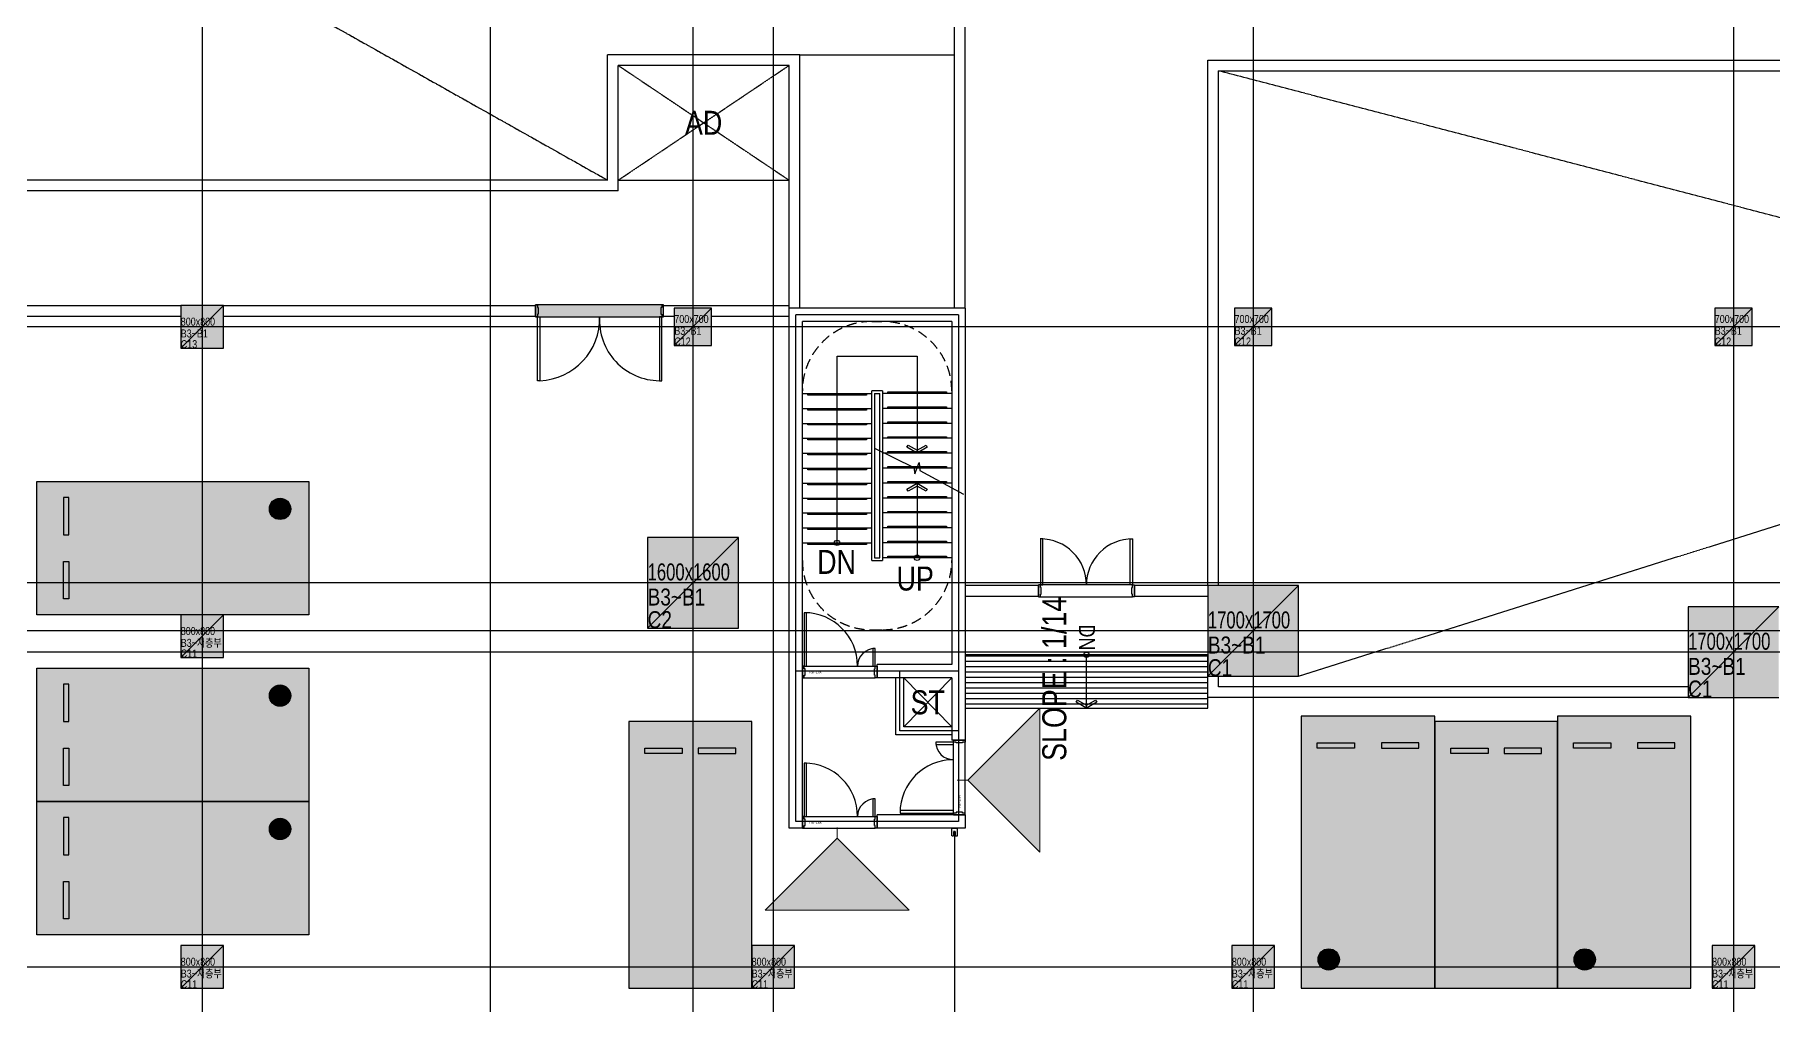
# Model space of a CAD drawing. Header units: millimetres. Extents: x -20379 to 476967, y -520228 to 220376.
# Drawn here: x 260908 to 293472, y -468221 to -450045 of the extents above; entities that cross this region are included whole.
import ezdxf
from ezdxf.enums import TextEntityAlignment as Align

# ---------------------------------------------------------------- set-up
doc = ezdxf.new("R2010")
doc.units = ezdxf.units.MM
doc.header["$MEASUREMENT"] = 0
for name, pattern in [('$0$X-CORE_B2F$0$CENTER2', [1.125, 0.75, -0.125, 0.125, -0.125]), ('$0$X-CORE_B2F$0$HIDDEN', [9.525, 6.35, -3.175]), ('$0$X-F_EXIT_B2F$0$18$0$STYLE_19', [0.83328, 0.41656, -0.41672]), ('$0$X-GRID_B3~B1$0$CENTER2', [1.125, 0.75, -0.125, 0.125, -0.125]), ('$0$X-INT-B2$0$CEN', [62, 60, -1, 0, -1]), ('$0$X-INT-B2$0$DASHED', [3, 2, -1])]:
    doc.linetypes.add(name, pattern=pattern)
doc.layers.get('Defpoints').update_dxf_attribs({"color": 145, "lineweight": 9})
doc.layers.add('$0$NDC_S_HATCH MATERIAL', color=8, linetype='Continuous', lineweight=9)
doc.layers.add('$0$X-F_EXIT_B2F$0$X-F_EXIT_B2F$0$TEXT VN1', color=7, linetype='Continuous', lineweight=13)
for name, color, linetype in [('$0$X-COL-B2$0$A-254', 254, 'Continuous'), ('$0$X-COL-B2$0$A-COL', 2, 'Continuous'), ('$0$X-CORE_B2F$0$A-CEN2', 8, '$0$X-CORE_B2F$0$CENTER2'), ('$0$X-CORE_B2F$0$A-CON', 2, 'Continuous'), ('$0$X-CORE_B2F$0$A-DOOR', 4, 'Continuous'), ('$0$X-CORE_B2F$0$A-DOORF', 9, 'Continuous'), ('$0$X-CORE_B2F$0$A-ELE4', 8, 'Continuous'), ('$0$X-CORE_B2F$0$A-HR', 6, 'Continuous'), ('$0$X-CORE_B2F$0$A-STR', 4, 'Continuous'), ('$0$X-CORE_B2F$0$A-SYM', 7, 'Continuous'), ('$0$X-CORE_B2F$0$A-WALD', 7, 'Continuous'), ('$0$X-F_EXIT_B2F$0$A-SHUTTER', 4, 'Continuous'), ('$0$X-F_EXIT_B2F$0$X-F_EXIT_B2F$0$F_exit', 3, 'Continuous'), ('$0$X-GRID_B3~B1$0$A-CEN1', 1, '$0$X-GRID_B3~B1$0$CENTER2'), ('$0$X-INT-B2$0$A-DOOR', 4, 'Continuous'), ('$0$X-INT-B2$0$A-DOORF', 9, 'Continuous'), ('$0$X-INT-B2$0$A-ELE3', 4, 'Continuous'), ('$0$X-INT-B2$0$A-ELE4', 8, 'Continuous'), ('$0$X-INT-B2$0$A-OPEN1', 1, '$0$X-INT-B2$0$CEN'), ('$0$X-INT-B2$0$A-PARK', 5, 'Continuous'), ('$0$X-INT-B2$0$A-PARK(\\M+3C8AE\\M+3C0E5)', 5, 'Continuous'), ('$0$X-INT-B2$0$A-SYM', 7, 'Continuous'), ('$0$X-INT-B2$0$A-WALB', 3, 'Continuous'), ('$0$X-INT-B2$0$HAT', 8, 'Continuous'), ('$0$X-INT-B2$0$S-OPEN', 9, '$0$X-INT-B2$0$DASHED')]:
    doc.layers.add(name, color=color, linetype=linetype)
doc.layers.add('$0$X-CORE_B2F$0$00_200925_\\M+3BCC5\\M+3C5CD \\M+3B0CB\\M+3C5E4_MOON', color=1, linetype='Continuous', plot=False)
doc.styles.add('$0$X-COL-B2$0$Hrtext', font='arial.ttf', dxfattribs={"width": 0.8})
doc.styles.add('$0$X-CORE_B2F$0$$0$X-PLAN$0$Standard', font='')
doc.styles.add('$0$X-CORE_B2F$0$Hrtext', font='arial.ttf', dxfattribs={"width": 0.8})
doc.styles.add('$0$X-GRID_B3~B1$0$Heerim', font='', dxfattribs={"width": 0.8})
doc.styles.add('$0$X-INT-B2$0$Hrtext', font='arial.ttf', dxfattribs={"width": 0.8})
doc.styles.get('$0$X-CORE_B2F$0$$0$X-PLAN$0$Standard').set_extended_font_data('DotumChe')
doc.styles.get('$0$X-GRID_B3~B1$0$Heerim').set_extended_font_data('Dotum')

# ---------------------------------------------------------------- blocks, each defined once
blk = doc.blocks.new('$0$258')
at = {"layer": '$0$X-COL-B2$0$A-254'}
h = blk.add_hatch(color=256, dxfattribs=at)
h.dxf.hatch_style = 1
h.paths.add_polyline_path([(362747, -141831), (361947, -141831), (361947, -142631), (362747, -142631)])
h = blk.add_hatch(color=256, dxfattribs=at)
h.dxf.hatch_style = 1
h.paths.add_polyline_path([(371897, -141881), (371197, -141881), (371197, -142581), (371897, -142581)])
h = blk.add_hatch(color=256, dxfattribs=at)
h.dxf.hatch_style = 1
h.paths.add_polyline_path([(382397, -141881), (381697, -141881), (381697, -142581), (382397, -142581)])
h = blk.add_hatch(color=256, dxfattribs=at)
h.dxf.hatch_style = 1
h.paths.add_polyline_path([(391397, -141881), (390697, -141881), (390697, -142581), (391397, -142581)])
h = blk.add_hatch(color=256, dxfattribs=at)
h.dxf.hatch_style = 1
h.paths.add_polyline_path([(372397, -146181), (370697, -146181), (370697, -147881), (372397, -147881)])
h = blk.add_hatch(color=256, dxfattribs=at)
h.dxf.hatch_style = 1
h.paths.add_polyline_path([(382897, -147081), (381197, -147081), (381197, -148781), (382897, -148781)])
h = blk.add_hatch(color=256, dxfattribs=at)
h.dxf.hatch_style = 1
h.paths.add_polyline_path([(391897, -147481), (390197, -147481), (390197, -149181), (391897, -149181)])
h = blk.add_hatch(color=256, dxfattribs=at)
h.dxf.hatch_style = 1
h.paths.add_polyline_path([(362747, -147631), (361947, -147631), (361947, -148431), (362747, -148431)])
h = blk.add_hatch(color=256, dxfattribs=at)
h.dxf.hatch_style = 1
h.paths.add_polyline_path([(362747, -153831), (361947, -153831), (361947, -154631), (362747, -154631)])
h = blk.add_hatch(color=256, dxfattribs=at)
h.dxf.hatch_style = 1
h.paths.add_polyline_path([(373447, -153831), (372647, -153831), (372647, -154631), (373447, -154631)])
h = blk.add_hatch(color=256, dxfattribs=at)
h.dxf.hatch_style = 1
h.paths.add_polyline_path([(382447, -153831), (381647, -153831), (381647, -154631), (382447, -154631)])
h = blk.add_hatch(color=256, dxfattribs=at)
h.dxf.hatch_style = 1
h.paths.add_polyline_path([(391447, -153831), (390647, -153831), (390647, -154631), (391447, -154631)])
at = {"layer": '$0$X-F_EXIT_B2F$0$X-F_EXIT_B2F$0$F_exit', "true_color": 0xb56bff}
h = blk.add_hatch(color=191, dxfattribs=at)
h.dxf.hatch_style = 1
h.paths.add_polyline_path([(376697, -150731), (378047, -149381), (378047, -152081)])
h = blk.add_hatch(color=191, dxfattribs=at)
h.dxf.hatch_style = 1
h.paths.add_polyline_path([(374247, -151816), (375597, -153166), (372897, -153166)])
at = {"layer": '$0$X-INT-B2$0$A-DOOR', "true_color": 0xffffff}
h = blk.add_hatch(color=7, dxfattribs=at)
h.dxf.hatch_style = 1
h.paths.add_polyline_path([(368597, -142041), (370997, -142041), (370997, -141821), (368597, -141821)])
at = {"layer": '$0$X-INT-B2$0$A-PARK'}
h = blk.add_hatch(color=254, dxfattribs=at)
h.dxf.hatch_style = 1
h.paths.add_polyline_path([(370347, -149631), (370347, -154631), (372647, -154631), (372647, -149631)])
h = blk.add_hatch(color=254, dxfattribs=at)
h.dxf.hatch_style = 1
h.paths.add_polyline_path([(385448, -149631), (385448, -154631), (387748, -154631), (387748, -149631)])
at = {"layer": '$0$X-INT-B2$0$A-PARK(\\M+3C8AE\\M+3C0E5)'}
h = blk.add_hatch(color=251, dxfattribs=at)
h.dxf.hatch_style = 1
edge = h.paths.add_edge_path()
edge.add_arc((363808, -145644), 200, 0, 360)
h = blk.add_hatch(color=251, dxfattribs=at)
h.dxf.hatch_style = 1
edge = h.paths.add_edge_path()
edge.add_arc((363808, -149144), 200, 0, 360)
h = blk.add_hatch(color=251, dxfattribs=at)
h.dxf.hatch_style = 1
edge = h.paths.add_edge_path()
edge.add_arc((363808, -151644), 200, 0, 360)
h = blk.add_hatch(color=251, dxfattribs=at)
h.dxf.hatch_style = 1
edge = h.paths.add_edge_path()
edge.add_arc((383461, -154092), 200, 0, 360)
h = blk.add_hatch(color=251, dxfattribs=at)
h.dxf.hatch_style = 1
edge = h.paths.add_edge_path()
edge.add_arc((388261, -154092), 200, 0, 360)
h = blk.add_hatch(color=254)
h.dxf.hatch_style = 1
h.paths.add_polyline_path([(359247, -145131), (364347, -145131), (364347, -147631), (359247, -147631)])
h = blk.add_hatch(color=254)
h.dxf.hatch_style = 1
h.paths.add_polyline_path([(359247, -148631), (364347, -148631), (364347, -151131), (359247, -151131)])
h = blk.add_hatch(color=254)
h.dxf.hatch_style = 1
h.paths.add_polyline_path([(382948, -149531), (382948, -154631), (385448, -154631), (385448, -149531)])
h = blk.add_hatch(color=254)
h.dxf.hatch_style = 1
h.paths.add_polyline_path([(387748, -149531), (387748, -154631), (390248, -154631), (390248, -149531)])
h = blk.add_hatch(color=254)
h.dxf.hatch_style = 1
h.paths.add_polyline_path([(359247, -151131), (364347, -151131), (364347, -153631), (359247, -153631)])
at = {"layer": '$0$X-COL-B2$0$A-COL'}
for p, q in [((362747, -141831), (361947, -141831)), ((361947, -141831), (361947, -142631)), ((362747, -142631), (362747, -141831)), ((371897, -141881), (371197, -141881)), ((371197, -141881), (371197, -142581)), ((371897, -142581), (371897, -141881)), ((382397, -141881), (381697, -141881)), ((381697, -141881), (381697, -142581)), ((382397, -142581), (382397, -141881)), ((391397, -141881), (390697, -141881)), ((390697, -141881), (390697, -142581)), ((391397, -142581), (391397, -141881)), ((371197, -142581), (371897, -142581)), ((381697, -142581), (382397, -142581)), ((390697, -142581), (391397, -142581)), ((361947, -142631), (362747, -142631)), ((372397, -146181), (370697, -146181)), ((370697, -146181), (370697, -147881)), ((372397, -147881), (372397, -146181)), ((382897, -147081), (381197, -147081)), ((381197, -147081), (381197, -148781)), ((382897, -148781), (382897, -147081)), ((391897, -147481), (390197, -147481)), ((390197, -147481), (390197, -149181)), ((362747, -147631), (361947, -147631)), ((361947, -147631), (361947, -148431)), ((362747, -148431), (362747, -147631)), ((370697, -147881), (372397, -147881)), ((361947, -148431), (362747, -148431)), ((381197, -148781), (382897, -148781)), ((390197, -149181), (391897, -149181)), ((362747, -153831), (361947, -153831)), ((361947, -153831), (361947, -154631)), ((362747, -154631), (362747, -153831)), ((373447, -153831), (372647, -153831)), ((372647, -153831), (372647, -154631)), ((373447, -154631), (373447, -153831)), ((382447, -153831), (381647, -153831)), ((381647, -153831), (381647, -154631)), ((382447, -154631), (382447, -153831)), ((391447, -153831), (390647, -153831)), ((390647, -153831), (390647, -154631)), ((391447, -154631), (391447, -153831)), ((361947, -154631), (362747, -154631)), ((372647, -154631), (373447, -154631)), ((381647, -154631), (382447, -154631)), ((390647, -154631), (391447, -154631))]:
    blk.add_line(p, q, dxfattribs=at)
at = {"layer": '$0$X-CORE_B2F$0$00_200925_\\M+3BCC5\\M+3C5CD \\M+3B0CB\\M+3C5E4_MOON'}
for p, q in [((375497, -148811), (376397, -149731)), ((375497, -149731), (376397, -148811))]:
    blk.add_line(p, q, dxfattribs=at)
at = {"layer": '$0$X-CORE_B2F$0$A-CEN2'}
for p, q in [((376522, -142006), (373472, -142006)), ((373472, -151506), (373472, -142006)), ((376522, -142006), (376522, -151506)), ((376522, -148686), (373472, -148686)), ((375422, -149806), (375422, -148686)), ((376522, -149806), (375422, -149806)), ((376522, -151506), (373472, -151506))]:
    blk.add_line(p, q, dxfattribs=at)
at = {"layer": '$0$X-CORE_B2F$0$A-CON', "ltscale": 10}
for p, q in [((376647, -141881), (373347, -141881)), ((373347, -151631), (373347, -141881)), ((376647, -141881), (376647, -149981)), ((376397, -142131), (373597, -142131)), ((373597, -151631), (373597, -142131)), ((376397, -142131), (376397, -148561)), ((376397, -148561), (374997, -148561)), ((374997, -148811), (374997, -148561)), ((376397, -148811), (374997, -148811)), ((376397, -148811), (376397, -149981)), ((376647, -149981), (376397, -149981)), ((376647, -151381), (374997, -151381)), ((374997, -151631), (374997, -151381)), ((376647, -151381), (376647, -151631)), ((373597, -151631), (373347, -151631)), ((376647, -151631), (374997, -151631))]:
    blk.add_line(p, q, dxfattribs=at)
at = {"layer": '$0$X-CORE_B2F$0$A-DOOR'}
for p, q in [((373677, -147591), (373632, -147591)), ((373632, -147591), (373632, -148591)), ((373677, -148591), (373677, -147591)), ((374962, -148261), (374917, -148261)), ((374917, -148261), (374917, -148591)), ((374962, -148591), (374962, -148261)), ((373632, -148591), (373597, -148591)), ((373597, -148591), (373597, -148811)), ((373597, -148811), (373632, -148811)), ((373632, -148591), (373677, -148591)), ((373632, -148641), (373632, -148591)), ((373647, -148641), (373632, -148641)), ((373632, -148811), (373632, -148761)), ((373632, -148761), (373647, -148761)), ((373647, -148761), (373647, -148641)), ((374917, -148591), (374962, -148591)), ((374947, -148761), (374947, -148641)), ((374947, -148641), (374962, -148641)), ((374962, -148761), (374947, -148761)), ((374962, -148641), (374962, -148591)), ((374962, -148591), (374997, -148591)), ((374962, -148811), (374962, -148761)), ((374997, -148811), (374962, -148811)), ((374997, -148591), (374997, -148811)), ((376427, -150016), (376097, -150016)), ((376097, -150016), (376097, -150061)), ((376097, -150061), (376427, -150061)), ((376427, -150016), (376427, -149981)), ((376427, -149981), (376647, -149981)), ((376477, -150016), (376427, -150016)), ((376427, -150061), (376427, -150016)), ((376477, -150031), (376477, -150016)), ((376597, -150031), (376477, -150031)), ((376647, -150016), (376597, -150016)), ((376597, -150016), (376597, -150031)), ((376647, -149981), (376647, -150016)), ((373677, -150411), (373632, -150411)), ((373632, -150411), (373632, -151411)), ((373677, -151411), (373677, -150411)), ((374962, -151081), (374917, -151081)), ((374917, -151081), (374917, -151411)), ((374962, -151411), (374962, -151081)), ((373632, -151411), (373597, -151411)), ((373597, -151411), (373597, -151631)), ((373632, -151411), (373677, -151411)), ((373632, -151461), (373632, -151411)), ((374917, -151411), (374962, -151411)), ((374962, -151461), (374962, -151411)), ((374962, -151411), (374997, -151411)), ((374997, -151411), (374997, -151631)), ((376427, -151301), (375427, -151301)), ((375427, -151301), (375427, -151346)), ((375427, -151346), (376427, -151346)), ((376427, -151346), (376427, -151301)), ((376477, -151346), (376427, -151346)), ((376427, -151346), (376427, -151381)), ((376427, -151381), (376647, -151381)), ((376597, -151331), (376477, -151331)), ((376477, -151331), (376477, -151346)), ((376597, -151346), (376597, -151331)), ((376647, -151346), (376597, -151346)), ((376647, -151381), (376647, -151346)), ((373597, -151631), (373632, -151631)), ((373647, -151461), (373632, -151461)), ((373632, -151631), (373632, -151581)), ((373632, -151581), (373647, -151581)), ((373647, -151581), (373647, -151461)), ((374947, -151581), (374947, -151461)), ((374947, -151461), (374962, -151461)), ((374962, -151581), (374947, -151581)), ((374962, -151631), (374962, -151581)), ((374997, -151631), (374962, -151631))]:
    blk.add_line(p, q, dxfattribs=at)
at = {"layer": '$0$X-CORE_B2F$0$A-DOORF'}
for centre, radius, start, end in [((373632, -148591), 1000, 0, 90), ((374962, -148591), 330, 90, 180), ((376427, -150016), 330, 180, 270), ((373632, -151411), 1000, 0, 90), ((376427, -151346), 1000, 90, 180), ((374962, -151411), 330, 90, 180)]:
    blk.add_arc(centre, radius, start, end, dxfattribs=at)
at = {"layer": '$0$X-CORE_B2F$0$A-ELE4'}
for p, q in [((373697, -143511), (373697, -143481)), ((374797, -143511), (373697, -143511)), ((374797, -143481), (374797, -143511)), ((375197, -143481), (375197, -143451)), ((375197, -143451), (376297, -143451)), ((376297, -143451), (376297, -143481)), ((373697, -143791), (373697, -143761)), ((374797, -143791), (373697, -143791)), ((374797, -143761), (374797, -143791)), ((375197, -143761), (375197, -143731)), ((375197, -143731), (376297, -143731)), ((376297, -143731), (376297, -143761)), ((373697, -144071), (373697, -144041)), ((374797, -144071), (373697, -144071)), ((374797, -144041), (374797, -144071)), ((375197, -144041), (375197, -144011)), ((375197, -144011), (376297, -144011)), ((376297, -144011), (376297, -144041)), ((373697, -144351), (373697, -144321)), ((374797, -144351), (373697, -144351)), ((374797, -144321), (374797, -144351)), ((375197, -144321), (375197, -144291)), ((375197, -144291), (376297, -144291)), ((375197, -144601), (375197, -144571)), ((375197, -144571), (376297, -144571)), ((376297, -144291), (376297, -144321)), ((376297, -144571), (376297, -144601)), ((373697, -144631), (373697, -144601)), ((374797, -144631), (373697, -144631)), ((373697, -144911), (373697, -144881)), ((374797, -144601), (374797, -144631)), ((374797, -144881), (374797, -144911)), ((375197, -144881), (375197, -144851)), ((375197, -144851), (376297, -144851)), ((376297, -144851), (376297, -144881)), ((374797, -144911), (373697, -144911)), ((373697, -145191), (373697, -145161)), ((374797, -145191), (373697, -145191)), ((374797, -145161), (374797, -145191)), ((375197, -145161), (375197, -145131)), ((375197, -145131), (376297, -145131)), ((376297, -145131), (376297, -145161)), ((373697, -145471), (373697, -145441)), ((374797, -145471), (373697, -145471)), ((374797, -145441), (374797, -145471)), ((375197, -145441), (375197, -145411)), ((375197, -145411), (376297, -145411)), ((376297, -145411), (376297, -145441)), ((373697, -145751), (373697, -145721)), ((374797, -145751), (373697, -145751)), ((374797, -145721), (374797, -145751)), ((375197, -145721), (375197, -145691)), ((375197, -145691), (376297, -145691)), ((376297, -145691), (376297, -145721)), ((373697, -146031), (373697, -146001)), ((374797, -146031), (373697, -146031)), ((374797, -146001), (374797, -146031)), ((375197, -146001), (375197, -145971)), ((375197, -145971), (376297, -145971)), ((376297, -145971), (376297, -146001)), ((373697, -146311), (373697, -146281)), ((374797, -146311), (373697, -146311)), ((374797, -146281), (374797, -146311)), ((375197, -146281), (375197, -146251)), ((375197, -146251), (376297, -146251)), ((375197, -146561), (375197, -146531)), ((375197, -146531), (376297, -146531)), ((376297, -146251), (376297, -146281)), ((376297, -146531), (376297, -146561)), ((373632, -148591), (374962, -148591)), ((373632, -148811), (374962, -148811)), ((376427, -151346), (376427, -150016)), ((376647, -151346), (376647, -150016)), ((373632, -151411), (374962, -151411)), ((373632, -151631), (374962, -151631))]:
    blk.add_line(p, q, dxfattribs=at)
at = {"layer": '$0$X-CORE_B2F$0$A-HR'}
for p, q in [((374897, -146611), (374897, -143431)), ((375097, -143431), (374897, -143431)), ((374947, -143481), (374947, -146561)), ((374947, -143481), (375047, -143481)), ((375047, -146561), (375047, -143481)), ((375097, -143431), (375097, -146611)), ((374897, -146611), (375097, -146611)), ((374947, -146561), (375047, -146561))]:
    blk.add_line(p, q, dxfattribs=at)
at = {"layer": '$0$X-CORE_B2F$0$A-STR', "color": 8, "linetype": '$0$X-CORE_B2F$0$HIDDEN', "ltscale": 30}
for p, q in [((374897, -142131), (375097, -142131)), ((374897, -147911), (375097, -147911))]:
    blk.add_line(p, q, dxfattribs=at)
at = {"layer": '$0$X-CORE_B2F$0$A-STR'}
for p, q in [((373597, -143481), (374897, -143481)), ((376397, -143481), (375097, -143481)), ((373597, -143761), (374897, -143761)), ((376397, -143761), (375097, -143761)), ((373597, -144041), (374897, -144041)), ((376397, -144041), (375097, -144041)), ((373597, -144321), (374897, -144321)), ((376397, -144321), (375097, -144321)), ((373597, -144601), (374897, -144601)), ((373597, -144881), (374897, -144881)), ((376397, -144601), (375097, -144601)), ((376397, -144881), (375097, -144881)), ((373597, -145161), (374897, -145161)), ((376397, -145161), (375097, -145161)), ((373597, -145441), (374897, -145441)), ((376397, -145441), (375097, -145441)), ((373597, -145721), (374897, -145721)), ((376397, -145721), (375097, -145721)), ((373597, -146001), (374897, -146001)), ((376397, -146001), (375097, -146001)), ((373597, -146281), (374897, -146281)), ((376397, -146281), (375097, -146281)), ((376397, -146561), (375097, -146561))]:
    blk.add_line(p, q, dxfattribs=at)
at = {"layer": '$0$X-CORE_B2F$0$A-STR', "color": 8, "linetype": '$0$X-CORE_B2F$0$HIDDEN', "ltscale": 30}
for centre, start, end in [((374897, -143431), 90, 180), ((375097, -143431), 0, 90), ((374897, -146611), 180, 270), ((375097, -146611), 270, 0)]:
    blk.add_arc(centre, 1300, start, end, dxfattribs=at)
at = {"layer": '$0$X-CORE_B2F$0$A-SYM'}
for p, q in [((374247, -146281), (374247, -142781)), ((374247, -142781), (375747, -142781)), ((375747, -142781), (375747, -144601)), ((374950, -144504), (375689, -144871)), ((375555, -144490), (375579, -144448)), ((375747, -144601), (375555, -144490)), ((375579, -144448), (375747, -144545)), ((375747, -144545), (375915, -144448)), ((375939, -144490), (375747, -144601)), ((375915, -144448), (375939, -144490)), ((375689, -144871), (375705, -144987)), ((375705, -144987), (375788, -144774)), ((375788, -144774), (375798, -144922)), ((375555, -145272), (375747, -145161)), ((375747, -145216), (375579, -145313)), ((375747, -145161), (375939, -145272)), ((375747, -145161), (375747, -146561)), ((375915, -145313), (375747, -145216)), ((375798, -144922), (376617, -145369)), ((375579, -145313), (375555, -145272)), ((375939, -145272), (375915, -145313))]:
    blk.add_line(p, q, dxfattribs=at)
for centre in [(374247, -146281), (375747, -146561)]:
    blk.add_circle(centre, 50, dxfattribs=at)
at = {"layer": '$0$X-CORE_B2F$0$A-WALD'}
for p, q in [((375347, -149881), (375347, -148811)), ((375497, -149731), (375497, -148811)), ((376397, -149731), (375497, -149731)), ((376397, -149881), (375347, -149881))]:
    blk.add_line(p, q, dxfattribs=at)
at = {"layer": '$0$X-F_EXIT_B2F$0$A-SHUTTER', "linetype": '$0$X-F_EXIT_B2F$0$18$0$STYLE_19'}
for p, q in [((376397, -151781), (376397, -151631)), ((376397, -151631), (376497, -151631)), ((376467, -151691), (376427, -151691)), ((376427, -151691), (376427, -151781)), ((376447, -151691), (376447, -161271)), ((376467, -151781), (376467, -151691)), ((376497, -151631), (376497, -151781)), ((376427, -151781), (376397, -151781)), ((376497, -151781), (376467, -151781))]:
    blk.add_line(p, q, dxfattribs=at)
at = {"layer": '$0$X-F_EXIT_B2F$0$X-F_EXIT_B2F$0$TEXT VN1'}
for p, q in [((376697, -150731), (378047, -149381)), ((378047, -149381), (378047, -152081)), ((378047, -152081), (376697, -150731)), ((372897, -153166), (374247, -151816)), ((374247, -151816), (375597, -153166)), ((375597, -153166), (372897, -153166))]:
    blk.add_line(p, q, dxfattribs=at)
at = {"layer": '$0$X-GRID_B3~B1$0$A-CEN1', "ltscale": 10}
for p, q in [((362347, -71986), (362347, -206938)), ((367747, -71986), (367747, -158431)), ((371547, -71986), (371547, -158431)), ((373047, -71986), (373047, -206938)), ((382047, -71986), (382047, -206938)), ((391047, -71986), (391047, -206938)), ((425347, -142231), (324908, -142231)), ((425347, -147031), (324908, -147031)), ((425347, -147931), (324908, -147931)), ((400047, -148331), (324908, -148331)), ((324908, -154231), (442147, -154231))]:
    blk.add_line(p, q, dxfattribs=at)
at = {"layer": '$0$X-INT-B2$0$A-DOOR', "color": 7, "true_color": 0xffffff}
for p, q in [((370997, -141821), (368597, -141821)), ((368597, -141821), (368597, -142041)), ((370997, -142041), (370997, -141821)), ((368597, -142041), (370997, -142041))]:
    blk.add_line(p, q, dxfattribs=at)
at = {"layer": '$0$X-INT-B2$0$A-DOOR'}
for p, q in [((368597, -141821), (368632, -141821)), ((368597, -142041), (368597, -141821)), ((368632, -141821), (368632, -141871)), ((368632, -141871), (368647, -141871)), ((368647, -141871), (368647, -141991)), ((370962, -141871), (370947, -141871)), ((370947, -141871), (370947, -141991)), ((370997, -141821), (370962, -141821)), ((370962, -141821), (370962, -141871)), ((370997, -142041), (370997, -141821)), ((368632, -142041), (368597, -142041)), ((368647, -141991), (368632, -141991)), ((368632, -141991), (368632, -142041)), ((368632, -142041), (368677, -142041)), ((368632, -143241), (368632, -142041)), ((368677, -142041), (368677, -143241)), ((370962, -142041), (370917, -142041)), ((370917, -142041), (370917, -143241)), ((370947, -141991), (370962, -141991)), ((370962, -141991), (370962, -142041)), ((370962, -142041), (370997, -142041)), ((370962, -143241), (370962, -142041)), ((368677, -143241), (368632, -143241)), ((370917, -143241), (370962, -143241)), ((378102, -146206), (378057, -146206)), ((378057, -146206), (378057, -147071)), ((378102, -147071), (378102, -146206)), ((379742, -147071), (379742, -146206)), ((379742, -146206), (379787, -146206)), ((379787, -146206), (379787, -147071)), ((378057, -147071), (378022, -147071)), ((378022, -147071), (378022, -147291)), ((378057, -147121), (378057, -147071)), ((378057, -147071), (378102, -147071)), ((378072, -147121), (378057, -147121)), ((378072, -147241), (378072, -147121)), ((379787, -147071), (379742, -147071)), ((379772, -147241), (379772, -147121)), ((379772, -147121), (379787, -147121)), ((379787, -147121), (379787, -147071)), ((379787, -147071), (379822, -147071)), ((379822, -147071), (379822, -147291)), ((378022, -147291), (378057, -147291)), ((378057, -147291), (378057, -147241)), ((378057, -147241), (378072, -147241)), ((379787, -147241), (379772, -147241)), ((379787, -147291), (379787, -147241)), ((379822, -147291), (379787, -147291))]:
    blk.add_line(p, q, dxfattribs=at)
at = {"layer": '$0$X-INT-B2$0$A-DOORF'}
for centre, radius, start, end in [((368629, -142074), 1168, 272.3347, 1.6137), ((370925, -142110), 1131, 176.4802, 269.5714), ((378057, -147071), 865, 359.9893, 90.0107), ((379786, -147071), 865, 89.9893, 180.0107)]:
    blk.add_arc(centre, radius, start, end, dxfattribs=at)
at = {"layer": '$0$X-INT-B2$0$A-ELE3'}
for p, q in [((373547, -137131), (376447, -137131)), ((370147, -139481), (373347, -139481))]:
    blk.add_line(p, q, dxfattribs=at)
at = {"layer": '$0$X-INT-B2$0$A-ELE4'}
for p, q in [((379787, -147071), (378057, -147071)), ((378057, -147291), (379787, -147291))]:
    blk.add_line(p, q, dxfattribs=at)
at = {"layer": '$0$X-INT-B2$0$A-OPEN1'}
for p, q in [((339997, -122631), (369947, -139481)), ((382897, -148781), (425547, -135329)), ((425547, -148981), (381397, -137431)), ((371197, -142581), (371547, -142581))]:
    blk.add_line(p, q, dxfattribs=at)
at = {"layer": '$0$X-INT-B2$0$A-PARK'}
for p, q in [((370347, -149631), (370347, -154631)), ((372647, -149631), (370347, -149631)), ((372647, -154631), (372647, -149631)), ((385448, -149631), (385448, -154631)), ((387748, -149631), (385448, -149631)), ((387748, -154631), (387748, -149631)), ((370647, -150231), (370647, -150131)), ((370647, -150131), (371347, -150131)), ((371347, -150231), (370647, -150231)), ((371347, -150131), (371347, -150231)), ((371647, -150131), (371647, -150231)), ((372347, -150131), (371647, -150131)), ((371647, -150231), (372347, -150231)), ((372347, -150231), (372347, -150131)), ((385748, -150231), (385748, -150131)), ((385748, -150131), (386448, -150131)), ((386448, -150231), (385748, -150231)), ((386448, -150131), (386448, -150231)), ((386748, -150131), (386748, -150231)), ((387448, -150131), (386748, -150131)), ((386748, -150231), (387448, -150231)), ((387448, -150231), (387448, -150131)), ((370347, -154631), (372647, -154631)), ((385448, -154631), (387748, -154631))]:
    blk.add_line(p, q, dxfattribs=at)
at = {"layer": '$0$X-INT-B2$0$A-PARK(\\M+3C8AE\\M+3C0E5)'}
for p, q in [((359247, -145131), (364347, -145131)), ((359247, -147631), (359247, -145131)), ((364347, -145131), (364347, -147631)), ((359847, -145431), (359747, -145431)), ((359747, -145431), (359747, -146131)), ((359847, -146131), (359847, -145431)), ((359747, -146131), (359847, -146131)), ((359747, -146631), (359847, -146631)), ((359747, -147331), (359747, -146631)), ((359847, -146631), (359847, -147331)), ((359847, -147331), (359747, -147331)), ((364347, -147631), (359247, -147631)), ((359247, -148631), (364347, -148631)), ((359247, -151131), (359247, -148631)), ((364347, -148631), (364347, -151131)), ((359847, -148931), (359747, -148931)), ((359747, -148931), (359747, -149631)), ((359847, -149631), (359847, -148931)), ((359747, -149631), (359847, -149631)), ((382948, -149531), (382948, -154631)), ((385448, -149531), (382948, -149531)), ((385448, -154631), (385448, -149531)), ((387748, -149531), (387748, -154631)), ((390248, -149531), (387748, -149531)), ((390248, -154631), (390248, -149531)), ((383248, -150131), (383248, -150031)), ((383248, -150031), (383948, -150031)), ((383948, -150031), (383948, -150131)), ((384448, -150031), (384448, -150131)), ((385148, -150031), (384448, -150031)), ((385148, -150131), (385148, -150031)), ((388048, -150131), (388048, -150031)), ((388048, -150031), (388748, -150031)), ((388748, -150031), (388748, -150131)), ((389248, -150031), (389248, -150131)), ((389948, -150031), (389248, -150031)), ((389948, -150131), (389948, -150031)), ((359747, -150131), (359847, -150131)), ((359747, -150831), (359747, -150131)), ((359847, -150131), (359847, -150831)), ((383948, -150131), (383248, -150131)), ((384448, -150131), (385148, -150131)), ((388748, -150131), (388048, -150131)), ((389248, -150131), (389948, -150131)), ((359847, -150831), (359747, -150831)), ((359247, -151131), (364347, -151131)), ((359247, -153631), (359247, -151131)), ((364347, -151131), (359247, -151131)), ((364347, -151131), (364347, -153631)), ((359847, -151431), (359747, -151431)), ((359747, -151431), (359747, -152131)), ((359847, -152131), (359847, -151431)), ((359747, -152131), (359847, -152131)), ((359747, -152631), (359847, -152631)), ((359747, -153331), (359747, -152631)), ((359847, -152631), (359847, -153331)), ((359847, -153331), (359747, -153331)), ((364347, -153631), (359247, -153631)), ((382948, -154631), (385448, -154631)), ((387748, -154631), (390248, -154631))]:
    blk.add_line(p, q, dxfattribs=at)
for centre in [(363808, -145644), (363808, -149144), (363808, -151644), (383461, -154092), (388261, -154092)]:
    blk.add_circle(centre, 200, dxfattribs=at)
at = {"layer": '$0$X-INT-B2$0$A-SYM'}
for p, q in [((378922, -149381), (378922, -148381)), ((378730, -149270), (378754, -149228)), ((378922, -149381), (378730, -149270)), ((378754, -149228), (378922, -149325)), ((378922, -149325), (379090, -149228)), ((379114, -149270), (378922, -149381)), ((379090, -149228), (379114, -149270))]:
    blk.add_line(p, q, dxfattribs=at)
blk.add_circle((378922, -148381), 50, dxfattribs=at)
at = {"layer": '$0$X-INT-B2$0$A-WALB', "ltscale": 10}
for p, q in [((376447, -141881), (376447, -134831)), ((376647, -141881), (376647, -134831)), ((373547, -137131), (369947, -137131)), ((369947, -139481), (369947, -137131)), ((373347, -137331), (370147, -137331)), ((370147, -139681), (370147, -137331)), ((373347, -141881), (373347, -137331)), ((373547, -139481), (373547, -137131)), ((381197, -147081), (381197, -137231)), ((381197, -137231), (392247, -137231)), ((381397, -147081), (381397, -137431)), ((381397, -137431), (392447, -137431)), ((369947, -139481), (339997, -139481)), ((370147, -139681), (339997, -139681)), ((373547, -141881), (373547, -139481)), ((354347, -141831), (361947, -141831)), ((362747, -141831), (368597, -141831)), ((368597, -142031), (368597, -141831)), ((370997, -142031), (370997, -141831)), ((370997, -141831), (373347, -141831)), ((354347, -142031), (361947, -142031)), ((362747, -142031), (368597, -142031)), ((370997, -142031), (371197, -142031)), ((371897, -142031), (373347, -142031)), ((378022, -147081), (376647, -147081)), ((378022, -147281), (378022, -147081)), ((381197, -147081), (379822, -147081)), ((379822, -147281), (379822, -147081)), ((376647, -147281), (378022, -147281)), ((379822, -147281), (381197, -147281)), ((381197, -149181), (381197, -148781)), ((381397, -148981), (381397, -148781)), ((390197, -148981), (381397, -148981)), ((390197, -149181), (381197, -149181))]:
    blk.add_line(p, q, dxfattribs=at)
at = {"layer": '$0$X-INT-B2$0$HAT'}
for p, q in [((381197, -148381), (376647, -148381)), ((376647, -148381), (376647, -149381)), ((381197, -149381), (381197, -148381)), ((376647, -149381), (381197, -149381))]:
    blk.add_line(p, q, dxfattribs=at)
at = {"layer": '$0$X-INT-B2$0$HAT', "linetype": 'Continuous'}
for p, q in [((376647, -148402), (381197, -148402)), ((376647, -148502), (381197, -148502)), ((376647, -148602), (381197, -148602)), ((376647, -148702), (381197, -148702)), ((376647, -148802), (381197, -148802)), ((376647, -148902), (381197, -148902)), ((376647, -149002), (381197, -149002)), ((376647, -149102), (381197, -149102)), ((376647, -149202), (381197, -149202)), ((376647, -149302), (381197, -149302))]:
    blk.add_line(p, q, dxfattribs=at)
at = {"layer": '$0$X-INT-B2$0$S-OPEN'}
for p, q in [((370147, -137331), (373347, -139481)), ((370147, -139481), (373347, -137331))]:
    blk.add_line(p, q, dxfattribs=at)
at = {"layer": 'Defpoints'}
for p, q in [((362747, -141831), (361947, -142631)), ((371897, -141881), (371197, -142581)), ((382397, -141881), (381697, -142581)), ((391397, -141881), (390697, -142581)), ((372397, -146181), (370697, -147881)), ((382897, -147081), (381197, -148781)), ((391897, -147481), (390197, -149181)), ((362747, -147631), (361947, -148431)), ((376697, -150731), (376497, -150731)), ((374247, -151816), (374247, -151616)), ((362747, -153831), (361947, -154631)), ((373447, -153831), (372647, -154631)), ((382447, -153831), (381647, -154631)), ((391447, -153831), (390647, -154631))]:
    blk.add_line(p, q, dxfattribs=at)
at = {"style": '$0$X-GRID_B3~B1$0$Heerim', "width": 0.8}
for p in [(336345, -75064), (371545, -75064), (419545, -75064), (470745, -75064), (553745, -75064)]:
    blk.add_attdef('NO', text='', height=1000, dxfattribs=at).set_placement(p, align=Align.MIDDLE_CENTER)
for p in [(573015, -105332), (573015, -115032), (573015, -121932), (573015, -130632), (573015, -139932)]:
    blk.add_attdef('NO', text='', height=1000, rotation=90, dxfattribs=at).set_placement(p, align=Align.MIDDLE_CENTER)
at = {"layer": 'Defpoints', "width": 0.8}
for s, style, p in [('AD', '$0$X-INT-B2$0$Hrtext', (371747, -138406)), ('DN', '$0$X-CORE_B2F$0$Hrtext', (374238, -146638)), ('UP', '$0$X-CORE_B2F$0$Hrtext', (375712, -146950)), ('ST', '$0$X-CORE_B2F$0$Hrtext', (375947, -149271))]:
    blk.add_text(s, height=450, dxfattribs=dict(at, style=style)).set_placement(p, align=Align.MIDDLE_CENTER)
at = {"layer": 'Defpoints', "style": '$0$X-COL-B2$0$Hrtext'}
for s, height, width, p in [('800x800', 150, 0.8, (361947, -142209)), ('B3~B1', 150, 0.8, (361947, -142431)), ('700x700', 150, 0.8, (371197, -142159)), ('B3~B1', 150, 0.8, (371197, -142381)), ('700x700', 150, 0.8, (381697, -142159)), ('B3~B1', 150, 0.8, (381697, -142381)), ('700x700', 150, 0.8, (390697, -142159)), ('B3~B1', 150, 0.8, (390697, -142381)), ('1600x1600', 318.8, 0.7, (370697, -146985)), ('B3~B1', 318.8, 0.8, (370697, -147456)), ('1700x1700', 318.8, 0.7, (381197, -147885)), ('800x800', 150, 0.8, (361947, -148009)), ('B3~저층부', 150, 0.8, (361947, -148231)), ('B3~B1', 318.8, 0.8, (381197, -148356)), ('1700x1700', 318.8, 0.7, (390197, -148285)), ('B3~B1', 318.8, 0.8, (390197, -148756)), ('800x800', 150, 0.8, (361947, -154209)), ('B3~저층부', 150, 0.8, (361947, -154431)), ('800x800', 150, 0.8, (372647, -154209)), ('B3~저층부', 150, 0.8, (372647, -154431)), ('800x800', 150, 0.8, (381647, -154209)), ('B3~저층부', 150, 0.8, (381647, -154431)), ('800x800', 150, 0.8, (390647, -154209)), ('B3~저층부', 150, 0.8, (390647, -154431))]:
    blk.add_text(s, height=height, dxfattribs=dict(at, width=width)).set_placement(p)
at = {"layer": 'Defpoints', "color": 6, "style": '$0$X-COL-B2$0$Hrtext', "width": 0.8}
for s, height, p in [('C13', 150, (361947, -142631)), ('C12', 150, (371197, -142581)), ('C12', 150, (381697, -142581)), ('C12', 150, (390697, -142581)), ('C2', 318.8, (370697, -147881)), ('C11', 150, (361947, -148431)), ('C1', 318.8, (381197, -148781)), ('C1', 318.8, (390197, -149181)), ('C11', 150, (361947, -154631)), ('C11', 150, (372647, -154631)), ('C11', 150, (381647, -154631)), ('C11', 150, (390647, -154631))]:
    blk.add_text(s, height=height, dxfattribs=at).set_placement(p)
at = {"layer": 'Defpoints', "style": '$0$X-INT-B2$0$Hrtext', "width": 0.8}
blk.add_text('SLOPE : 1/14', height=450, rotation=90, dxfattribs=at).set_placement((378319, -148830), align=Align.MIDDLE_CENTER)
blk.add_text('DN', height=300, rotation=270, dxfattribs=at).set_placement((378781, -148054), align=Align.CENTER)
at = {"layer": 'Defpoints', "linetype": 'Continuous', "style": '$0$X-CORE_B2F$0$$0$X-PLAN$0$Standard', "text_generation_flag": 6}
for rotation, p in [(180, (373848, -148707)), (270, (376543, -151129)), (180, (373848, -151527))]:
    blk.add_text('FSD-1300', height=37.5, rotation=rotation, dxfattribs=at).set_placement(p, align=Align.MIDDLE)

msp = doc.modelspace()

# ---------------------------------------------------------------- block references
at = {"layer": '$0$NDC_S_HATCH MATERIAL'}
msp.add_blockref('$0$258', (-98302, -313290), dxfattribs=at)

doc.saveas('drawing.dxf')
